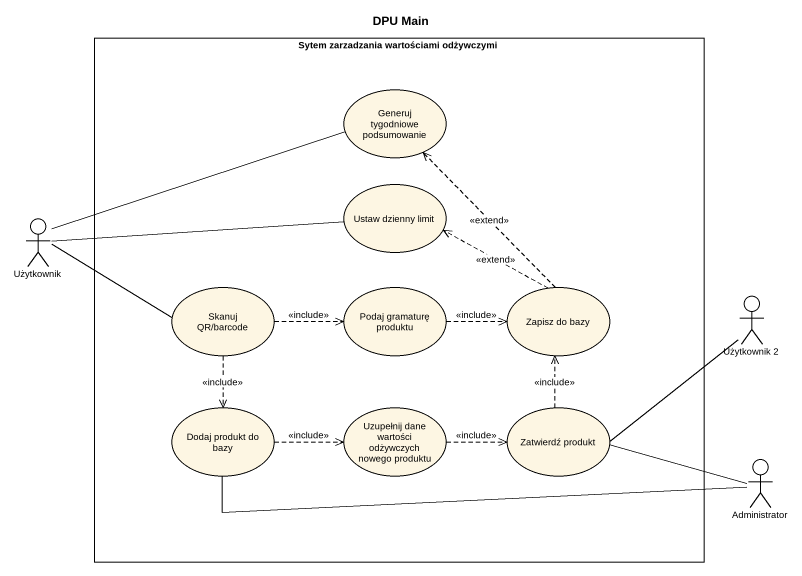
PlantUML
@startuml
title DPU Main
rectangle "Sytem zarzadzania wartościami odżywczymi" as Sytem_zarzadzania {
  usecase "Generuj tygodniowe podsumowanie" as Generuj_tygodniowe
  usecase "Ustaw dzienny limit" as Ustaw_dzienny_limit
  usecase "Skanuj QR/barcode" as Skanuj_QR_barcode
  usecase "Podaj gramaturę produktu" as Podaj_gramaturę_produktu
  usecase "Zapisz do bazy" as Zapisz_do_bazy
  usecase "Dodaj produkt do bazy" as Dodaj_produkt_do_bazy
  usecase "Uzupełnij dane wartości odżywczych nowego produktu" as Uzupełnij_dane_wartości
  usecase "Zatwierdź produkt" as Zatwierdź_produkt
}
actor Użytkownik
actor "Użytkownik 2" as Użytkownik_2
actor Administrator
Użytkownik -right- Generuj_tygodniowe
Użytkownik -right- Ustaw_dzienny_limit
Użytkownik -right- Skanuj_QR_barcode
Skanuj_QR_barcode .right.> Podaj_gramaturę_produktu : <<include>>
Skanuj_QR_barcode ..> Dodaj_produkt_do_bazy : <<include>>
Podaj_gramaturę_produktu .right.> Zapisz_do_bazy : <<include>>
Zapisz_do_bazy .up.> Generuj_tygodniowe : <<extend>>
Zapisz_do_bazy .up.> Ustaw_dzienny_limit : <<extend>>
Użytkownik_2 -left- Zatwierdź_produkt
Dodaj_produkt_do_bazy .right.> Uzupełnij_dane_wartości : <<include>>
Uzupełnij_dane_wartości .right.> Zatwierdź_produkt : <<include>>
Zatwierdź_produkt .up.> Zapisz_do_bazy : <<include>>
Zatwierdź_produkt -right- Administrator
Administrator -left- Dodaj_produkt_do_bazy
@enduml
